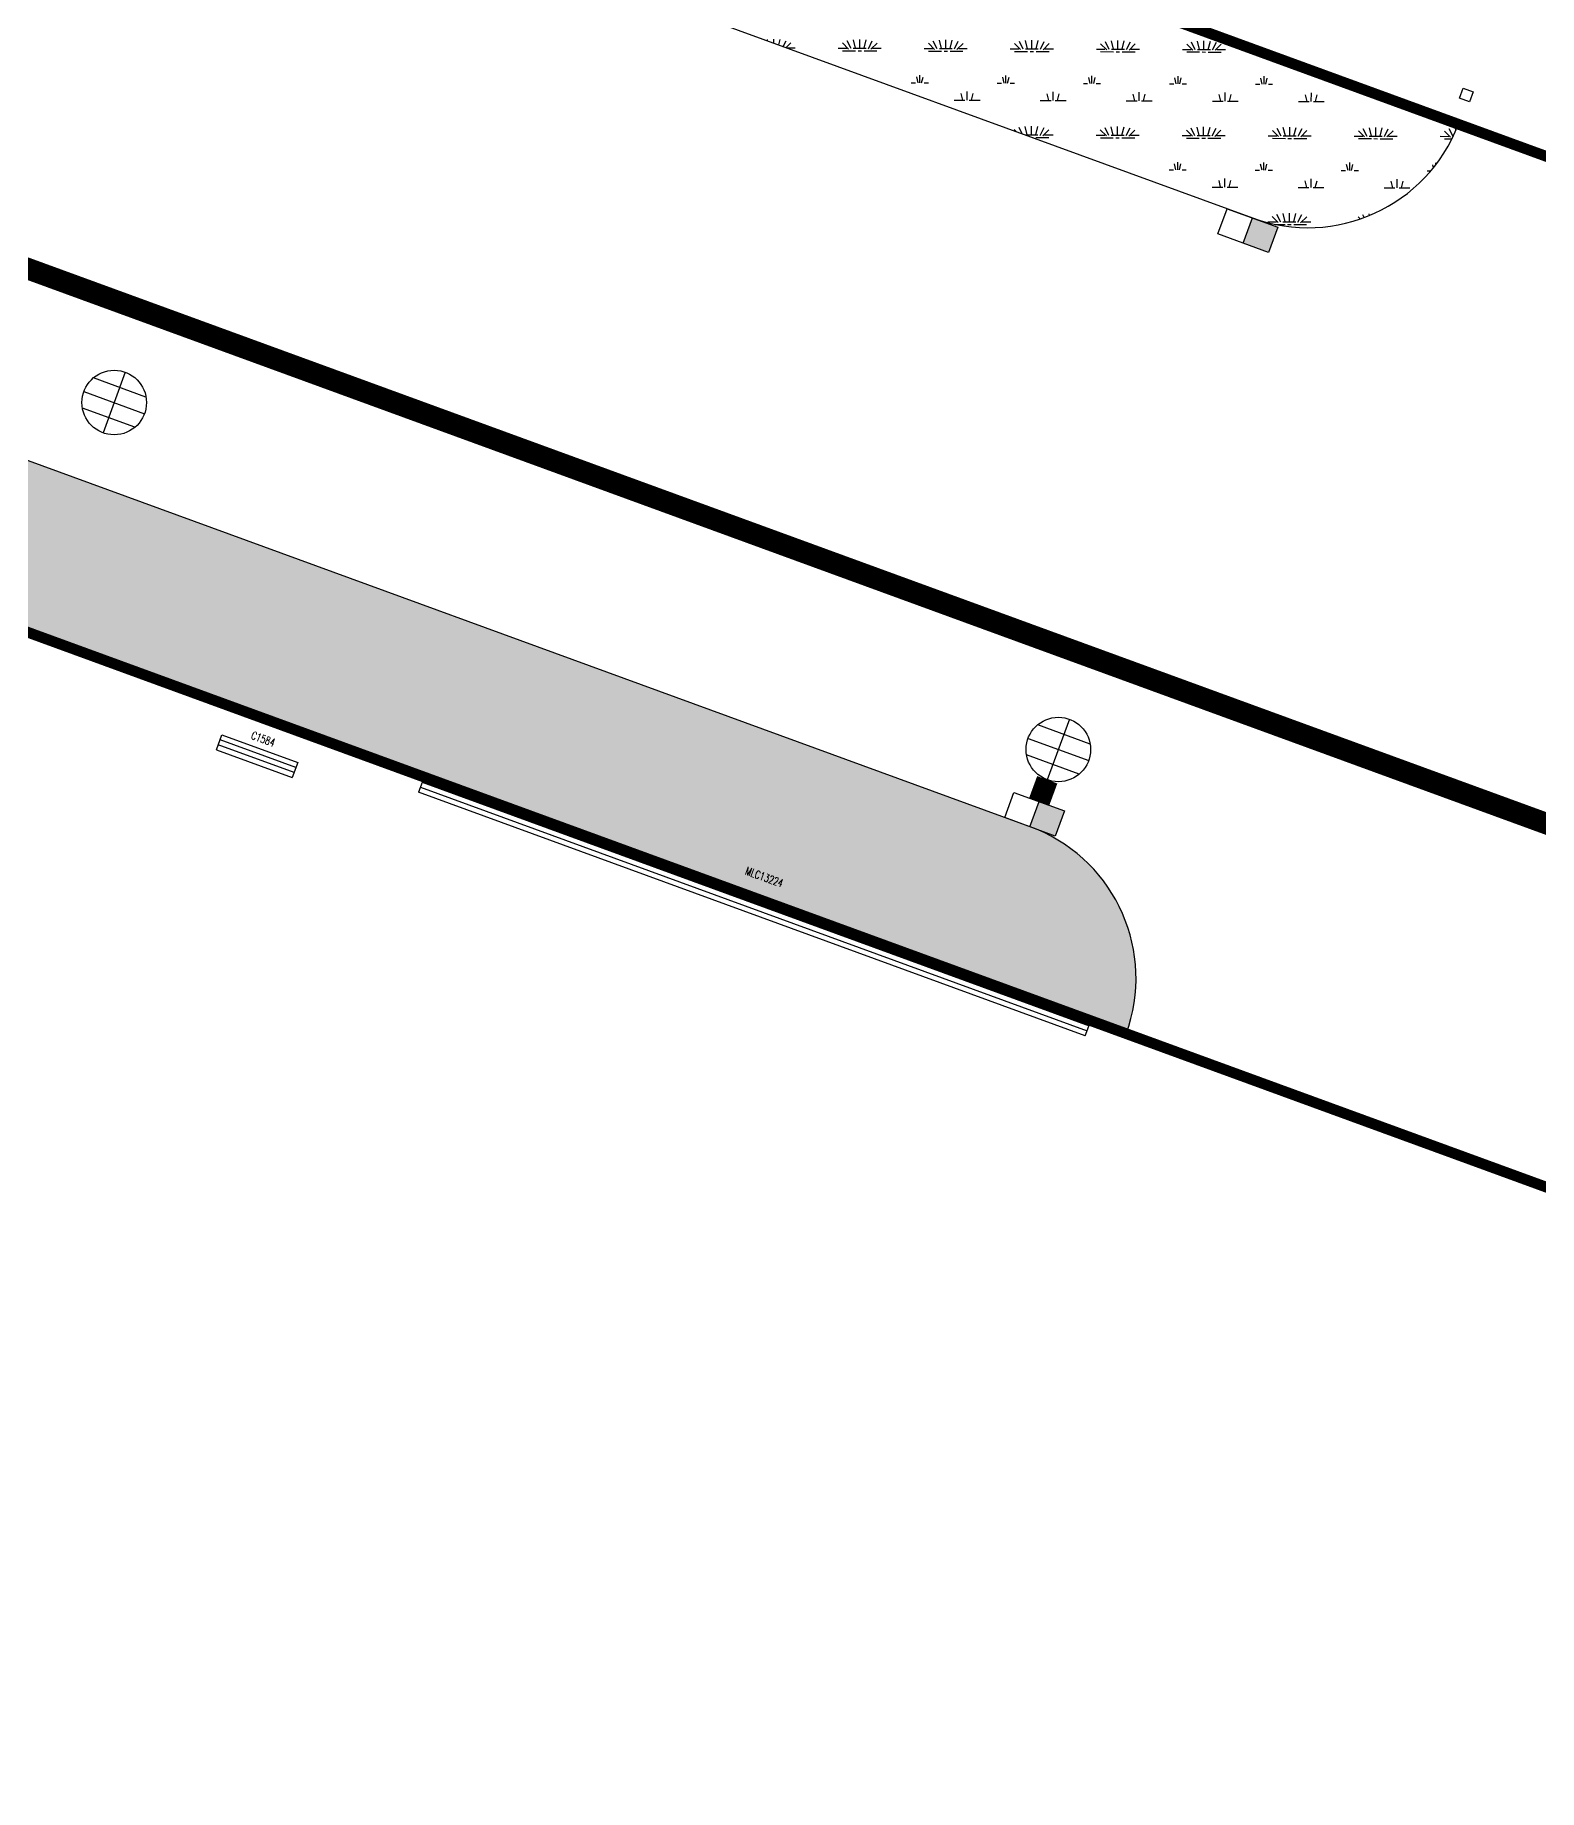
# Model space of a CAD drawing. Extents: x -11 to 40589024741, y -2 to 3380586937.
# Drawn here: x 40588135258 to 40588163220, y 3380239062 to 3380271687 of the extents above; entities that cross this region are included whole.
import ezdxf

# ---------------------------------------------------------------- set-up
doc = ezdxf.new("R2010")
doc.units = 0
doc.header["$LTSCALE"] = 10
doc.header["$MEASUREMENT"] = 0
doc.layers.get('Defpoints').update_dxf_attribs({"color": 210})
for name, color, linetype in [('0-WALL', 252, 'Continuous'), ('Gps-ZF雨水', 4, 'TG_Y'), ('TWT_雨水口', 4, 'Continuous'), ('WELL_雨水', 4, 'Continuous'), ('建-窗', 252, 'Continuous'), ('建-门窗编号', 7, 'Continuous')]:
    doc.layers.add(name, color=color, linetype=linetype)
doc.layers.add('GPS-ZF给水', color=3, linetype='TG_J', lineweight=60)
doc.styles.add('A-WIN-LABEL', font='SIMPLEX', dxfattribs={"bigfont": 'GBCBIG'})
doc.styles.add('TG_LINETYPE', font='SIMPLEX', dxfattribs={"width": 0.8, "height": 3.5, "bigfont": 'HZTXT'})
doc.linetypes.add('TG_J', pattern='A,2,-0.3,["J",TG_LINETYPE,S=0.1,R=0,X=-0.23,Y=-0.15],0', length=2.3)
doc.linetypes.add('TG_Y', pattern='A,2,-0.3,["Y",TG_LINETYPE,S=0.1,R=0,X=-0.25,Y=-0.15],0', length=2.3)
pattern_1 = [(359.79974, (40586781652.2, 3380096977.4), (1605.5824, 1594.398), [240, -48, 64, -48, 240, -960]), (359.79974, (40586781572.4, 3380097025.7), (1605.5824, 1594.398), [160, -120, 240, -120, 160, -800]), (359.79974, (40586782134.6, 3380097663.7), (1605.5824, 1594.398), [200, -80, 200, -1120]), (359.79974, (40586781335.8, 3380097986.5), (1605.5824, 1594.398), [80, -160, 80, -1280]), (89.79974, (40586781495.8, 3380097986), (-1594.398, 1605.5824), [144, -1456]), (89.79974, (40586781972.4, 3380097024.3), (-1594.398, 1605.5824), [160, -1440]), (89.79974, (40586782374.6, 3380097662.9), (-1594.398, 1605.5824), [160, -1440]), (44.79974, (40586782180.3, 3380097007.6), (5.5922, 1599.9902), [160, -2102.7417]), (134.79974, (40586781764.3, 3380097009), (-1599.9902, 5.5922), [160, -2102.7417]), (63.23469, (40586782132.4, 3380097015.7), (5.5922, 1599.99023), [160, -3417.7088]), (75.7635, (40586782052.4, 3380097024), (5.59221, 1599.99023), [160, -6436.969]), (75.7635, (40586782454.64, 3380097662.6), (5.59221, 1599.99023), [128, -6468.969]), (75.7635, (40586781527.76, 3380097985.85), (5.59221, 1599.99023), [112, -6484.969]), (103.835987, (40586781892.4, 3380097024.57), (5.59221, 1599.99023), [160, -6436.969]), (103.835987, (40586782294.64, 3380097663.17), (5.59221, 1599.99023), [128, -6468.969]), (103.835987, (40586781463.76, 3380097986.07), (5.59221, 1599.99023), [112, -6484.969]), (116.364795, (40586781812.4, 3380097016.85), (5.5922, 1599.99023), [160, -3417.7069])]

# ---------------------------------------------------------------- blocks, each defined once
blk = doc.blocks.new('WINDOW2DLIB$DYNSTYLE$00000005')
at = {"color": 0}
for points in [[(-0.5, 0.5), (-0.5, -0.5)], [(-0.5, 0.5), (0.5, 0.5)], [(0.5, -0.5), (0.5, 0.5)], [(0.5, 0.1667), (-0.5, 0.1667)], [(0.5, -0.1667), (-0.5, -0.1667)], [(-0.5, -0.5), (0.5, -0.5)]]:
    blk.add_lwpolyline(points, dxfattribs=at)
blk = doc.blocks.new('$TwtSys$00000424')
for p, q in [((-500, 250), (500, 250)), ((-500, -250), (-500, 250)), ((0, -250), (0, 250)), ((500, 250), (500, -250)), ((500, -250), (-500, -250))]:
    blk.add_line(p, q)
blk.add_solid([(0, 250), (500, 250), (0, -250), (500, -250)])
blk = doc.blocks.new('$TWTSYS$00000375')
for p, q in [((0, 0.5, 0), (0, -0.5, 0)), ((-0.5, 0, 0), (0.5, 0, 0)), ((0.433, 0.25, 0), (-0.433, 0.25, 0)), ((0.433, -0.25, 0), (-0.433, -0.25, 0))]:
    blk.add_line(p, q)
blk.add_circle((0, 0, 0), 0.5)

msp = doc.modelspace()

# ---------------------------------------------------------------- hatches: boundary and pattern name
at = {"layer": '0-WALL'}
h = msp.add_hatch(dxfattribs=at)
h.set_pattern_fill('草坪或沼泽', color=256, scale=400, angle=-0.200256636)
h.set_pattern_definition([(359.79974, (40586781652.2, 3380096977.4), (1605.5824, 1594.398), [240, -48, 64, -48, 240, -960]), (359.79974, (40586781572.4, 3380097025.7), (1605.5824, 1594.398), [160, -120, 240, -120, 160, -800]), (359.79974, (40586782134.6, 3380097663.7), (1605.5824, 1594.398), [200, -80, 200, -1120]), (359.79974, (40586781335.8, 3380097986.5), (1605.5824, 1594.398), [80, -160, 80, -1280]), (89.79974, (40586781495.8, 3380097986), (-1594.398, 1605.5824), [144, -1456]), (89.79974, (40586781972.4, 3380097024.3), (-1594.398, 1605.5824), [160, -1440]), (89.79974, (40586782374.6, 3380097662.9), (-1594.398, 1605.5824), [160, -1440]), (44.79974, (40586782180.3, 3380097007.6), (5.5922, 1599.9902), [160, -2102.7417]), (134.79974, (40586781764.3, 3380097009), (-1599.9902, 5.5922), [160, -2102.7417]), (63.23469, (40586782132.4, 3380097015.7), (5.5922, 1599.99023), [160, -3417.7088]), (75.7635, (40586782052.4, 3380097024), (5.59221, 1599.99023), [160, -6436.969]), (75.7635, (40586782454.64, 3380097662.6), (5.59221, 1599.99023), [128, -6468.969]), (75.7635, (40586781527.76, 3380097985.85), (5.59221, 1599.99023), [112, -6484.969]), (103.835987, (40586781892.4, 3380097024.57), (5.59221, 1599.99023), [160, -6436.969]), (103.835987, (40586782294.64, 3380097663.17), (5.59221, 1599.99023), [128, -6468.969]), (103.835987, (40586781463.76, 3380097986.07), (5.59221, 1599.99023), [112, -6484.969]), (116.364795, (40586781812.4, 3380097016.85), (5.5922, 1599.99023), [160, -3417.7069])])
edge = h.paths.add_edge_path()
edge.add_line((40588347473.747322, 3380325610.238097), (40588347683.541443, 3380326090.42787))
edge.add_line((40588347683.541443, 3380326090.42787), (40588351031.622383, 3380333884.752417))
edge.add_line((40588351031.622383, 3380333884.752417), (40588372861.52964, 3380393921.616653))
edge.add_line((40588372861.52964, 3380393921.616653), (40588366317.647476, 3380408240.876073))
edge.add_line((40588366317.647476, 3380408240.876073), (40588343550.448486, 3380418434.399735))
edge.add_line((40588343550.448486, 3380418434.399735), (40588326726.773811, 3380429801.632178))
edge.add_line((40588326726.773811, 3380429801.632178), (40588259625.315422, 3380459844.866894))
edge.add_line((40588259625.315422, 3380459844.866894), (40588073765.91951, 3380212575.66465))
edge.add_line((40588073765.91951, 3380212575.66465), (40588074114.249107, 3380212476.750173))
edge.add_line((40588074114.249107, 3380212476.750173), (40588253152.588203, 3380450673.037109))
edge.add_line((40588253152.588203, 3380450673.037109), (40588254435.224274, 3380450204.422307))
edge.add_line((40588254435.224258, 3380450204.422312), (40588256320.901672, 3380455368.658761))
edge.add_line((40588256320.90168, 3380455368.658754), (40588326766.815353, 3380429630.545198))
edge.add_line((40588326766.815353, 3380429630.5452), (40588324880.269547, 3380424466.932958))
edge.add_line((40588324880.269547, 3380424466.93296), (40588331455.159737, 3380422064.756639))
edge.add_line((40588331455.159737, 3380422064.756637), (40588332483.925163, 3380424880.513825))
edge.add_line((40588332483.925163, 3380424880.513825), (40588335301.736542, 3380423850.997883))
edge.add_line((40588335301.736542, 3380423850.997883), (40588334273.030251, 3380421035.31484))
edge.add_line((40588334273.030251, 3380421035.31484), (40588353055.227448, 3380414173.051638))
edge.add_line((40588353055.227448, 3380414173.051638), (40588361187.808113, 3380410524.8103))
edge.add_arc((40588348999.165817, 3380398232.729486), 17310.639832, -14.6199939483, 45.2420907397, ccw=False)
edge.add_line((40588365749.307037, 3380393863.402212), (40588366656.653191, 3380393529.94107))
edge.add_line((40588366656.653191, 3380393529.94107), (40588371065.316032, 3380391919.168731))
edge.add_line((40588371065.316032, 3380391919.168731), (40588346912.352768, 3380325815.879339))
edge.add_line((40588346912.352768, 3380325815.879339), (40588347473.747322, 3380325610.238097))
h = msp.add_hatch(dxfattribs=at)
h.set_pattern_fill('草坪或沼泽', color=256, scale=400, angle=-0.200256636)
h.set_pattern_definition(pattern_1)
edge = h.paths.add_edge_path()
edge.add_arc((40588149828.216568, 3380282413.988033), 10502.367253, 170.3548641636, 248.8243638104)
edge.add_line((40588146034.46656, 3380272620.766969), (40588157893.446167, 3380268287.968516))
edge.add_arc((40588158922.924461, 3380271106.590822), 3000.742783, 249.9357005796, 338.9607901623)
edge.add_line((40588161723.622612, 3380270029.303899), (40588140496.067879, 3380277785.006218))
edge.add_line((40588140496.067879, 3380277785.006221), (40588142434.993446, 3380283091.8949))
edge.add_line((40588142434.993446, 3380283091.894899), (40588139474.30706, 3380284173.611682))
h = msp.add_hatch(dxfattribs=at)
h.set_pattern_fill('草坪或沼泽', color=256, scale=400, angle=-0.200256636)
h.set_pattern_definition(pattern_1)
edge = h.paths.add_edge_path()
edge.add_line((40588087573.486938, 3380213651.938091), (40588089757.186943, 3380219628.780546))
edge.add_line((40588089757.186943, 3380219628.780545), (40588124769.277283, 3380264367.177491))
edge.add_line((40588124769.27729, 3380264367.177485), (40588155546.521591, 3380253122.421226))
edge.add_arc((40588152728.697533, 3380254151.919889), 2999.999985, -20.0698953361, 67.4128539265)
edge.add_line((40588153880.962112, 3380256921.809105), (40588132156.888603, 3380264858.701515))
edge.add_arc((40588129095.828423, 3380254779.960338), 10533.333428, 73.1057018606, 142.068996179)
edge.add_line((40588120787.645203, 3380261254.927819), (40588105411.445686, 3380240800.484973))
edge.add_line((40588105411.445686, 3380240800.484973), (40588085558.745361, 3380214388.044349))
edge.add_line((40588085558.745361, 3380214388.044349), (40588087573.486954, 3380213651.938085))

# ---------------------------------------------------------------- linework, layer by layer
at = {"layer": '0-WALL', "color": 20, "true_color": 0xf72408, "const_width": 200}
for points in [[(40588140496.068047, 3380277785.006165), (40588146540.460449, 3380294328.662395), (40588189424.896797, 3380349126.363404), (40588317658.966476, 3380302274.746078), (40588288901.096779, 3380223563.724436)], [(40588089757.169083, 3380219628.731724), (40588083180.85894, 3380201629.203375), (40588257603.731407, 3380137902.038649), (40588282723.988678, 3380206656.82238), (40588124769.277206, 3380264367.177512)]]:
    msp.add_lwpolyline(points, close=True, dxfattribs=at)
at = {"layer": '0-WALL'}
for points in [[(40588139474.30706, 3380284173.611682, 0.3564257198), (40588146034.46656, 3380272620.766969), (40588157893.446167, 3380268287.968516, 0.4092386039), (40588161723.622612, 3380270029.303899), (40588140496.067879, 3380277785.006221), (40588142434.993446, 3380283091.894899), (40588139474.30706, 3380284173.611682)], [(40588087573.486938, 3380213651.938091), (40588089757.186943, 3380219628.780545), (40588124769.27729, 3380264367.177485), (40588155546.521591, 3380253122.421226, 0.4014032658), (40588153880.962112, 3380256921.809105), (40588132156.888611, 3380264858.701509, 0.3103326617), (40588120787.645203, 3380261254.927819), (40588105411.445686, 3380240800.484973), (40588085558.745361, 3380214388.044349)]]:
    msp.add_lwpolyline(points, format="xyb", close=True, dxfattribs=at)
at = {"layer": 'Defpoints', "color": 1}
msp.add_lwpolyline([(40588161928.52272, 3380270444.421601), (40588161740.668251, 3380270513.056135), (40588161809.30278, 3380270700.910602), (40588161997.157249, 3380270632.276068)], close=True, dxfattribs=at)
at = {"layer": 'GPS-ZF给水', "ltscale": 0.5, "const_width": 400}
msp.add_lwpolyline([(40588127797.359673, 3380270020.036119), (40588285821.989403, 3380212284.128744)], dxfattribs=at)
at = {"layer": 'Gps-ZF雨水', "ltscale": 0.5, "const_width": 400}
msp.add_lwpolyline([(40588153929.328934, 3380257436.463532), (40588154078.284927, 3380257841.884531)], dxfattribs=at)

# ---------------------------------------------------------------- block references
at = {"layer": 'TWT_雨水口', "rotation": 339.9297083984292}
for p in [(40588157807.652992, 3380268053.150437), (40588153843.111237, 3380257201.800551)]:
    msp.add_blockref('$TwtSys$00000424', p, dxfattribs=at)
at = {"layer": 'WELL_雨水', "xscale": 1200, "yscale": 1200, "zscale": 1200, "rotation": 339.79974336667}
for p in [(40588136728.244438, 3380264855.690553), (40588154285.207047, 3380258405.074765)]:
    msp.add_blockref('$TWTSYS$00000375', p, dxfattribs=at)
at = {"layer": '建-窗'}
ref = msp.add_blockref('WINDOW2DLIB$DYNSTYLE$00000005', (40588139385.627563, 3380258281.687975), dxfattribs=dict(at, xscale=-1500, yscale=300, zscale=300, rotation=159.9297114319409))
ref.add_attrib('A', 'C1584', (40588139259.892227, 3380258607.763718), dxfattribs={"layer": '建-门窗编号', "height": 148.75, "rotation": 339.9297114319, "style": 'A-WIN-LABEL', "width": 0.705882})
ref = msp.add_blockref('WINDOW2DLIB$DYNSTYLE$00000005', (40588148638.368408, 3380255486.720341), dxfattribs=dict(at, xscale=13200, yscale=300, zscale=300, rotation=159.9297114451015))
ref.add_attrib('A', 'MLC13224', (40588148450.89756, 3380256088.2071), dxfattribs={"layer": '建-门窗编号', "height": 148.75, "rotation": 339.9297114451, "style": 'A-WIN-LABEL', "width": 0.705882})

doc.saveas('drawing.dxf')
